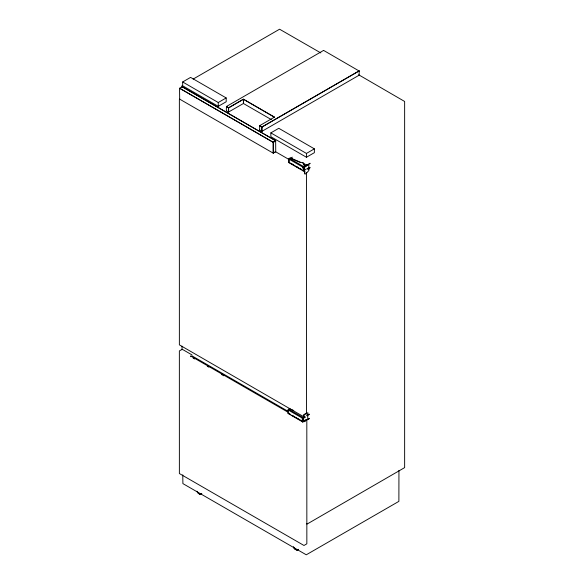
<?xml version="1.0" encoding="UTF-8"?>
<svg xmlns="http://www.w3.org/2000/svg" width="584" height="584" viewBox="0 0 584 584"><rect width="100%" height="100%" fill="white"/><g stroke="black" fill="none" stroke-linecap="round" stroke-linejoin="round"><path stroke-width="0.88" d="M243.492 103.543L243.411 99.28L274.188 117.107M273.202 153.023L273.202 142.255L179.595 88.213L182.179 86.753L275.655 140.708L275.736 151.65L273.144 153.11L179.646 99.119M289.708 162.607L288.81 162.607L288.81 159.038L290.241 157.87L300.643 162.294L303.279 162.732M301.11 169.367L289.109 162.44L289.109 158.863L289.956 158.249M306.899 419.838L303.943 421.757L307.746 419.086L307.768 415.567L306.928 415.567L307.921 414.392L307.877 412.749L304.118 414.793L303.811 417.728L302.308 418.137L288.058 409.91L289.62 408.749L293.73 410.508M288.81 159.038L303.059 167.265L303.957 167.287C305.994 164.725 311.287 162.732 307.877 168.688C306.943 170.484 310.221 167.528 308.702 170.667C301.432 179.186 306.907 169.09 303.957 170.857L303.059 170.835L303.059 167.265L303.49 166.498L306.542 164.739M306.644 419.662L306.476 419.991M179.551 88.323L179.675 99.156M305.782 420.21L302.731 421.976L302.308 421.706L302.308 418.137L304.257 416.487M259.654 125.64L259.654 130.042M308.432 168.28L307.943 168.593M309.272 418.378L306.797 420.122M303.059 167.265L306.563 165.068M288.35 409.734L288.956 409.216M302.308 418.137L304.337 416.794M307.235 164.593L303.359 167.09M275.655 151.745L273.327 153.088M310.031 163.25L308.111 164.367M310.031 163.593L308.111 164.717M310.031 167.506L308.067 168.652M310.031 167.856L308.067 168.995M309.272 414.122L307.359 415.239M309.272 414.465L307.031 415.596M309.272 418.721L307.359 419.845M306.439 166.097L304.162 167.52L304.162 170.302L306.439 168.878M305.68 419.721L303.403 421.152L303.403 418.37L305.68 416.947M182.661 81.964L190.596 77.387L226.191 97.937L226.191 101.755L218.255 106.339L182.661 85.79L182.661 81.964L218.255 102.521L226.191 97.937M193.136 79.095L279.575 29.207L320.82 52.932M226.417 106.514L323.558 50.428M243.557 99.419L243.338 103.558L228.548 112.033L228.548 107.821L243.338 99.185M228.694 107.828L243.331 99.382M259.624 125.684L274.429 117.136M261.99 126.954L359.043 70.919M259.603 125.75L261.917 127.086L359.094 70.985M359.123 75.205L262.041 131.283M270.845 132.882L278.78 128.297L314.374 148.847L314.374 152.672L306.439 157.249L270.845 136.7L270.845 132.882L306.439 153.431L314.374 148.847M273.276 142.124L275.604 140.78M273.202 142.255L275.736 140.795M273.356 142.262L275.684 140.919M292.372 157.176L290.525 158.242L299.11 162.016M303.359 170.667L303.49 171.105L288.81 162.607M303.819 170.616L304.322 170.47L304.666 172.966M190.713 356.678L192.056 355.904L288.146 411.37M288.956 413.129L288.35 413.311L290.598 414.611M288.956 413.479L288.058 413.479L288.058 409.91M306.644 412.99L303.76 414.698L303.549 417.516L302.6 417.961M303.395 421.29L302.308 421.706L303.848 421.546M303.738 421.538L305.79 420.385M304.687 166.455L307.856 165.009M307.191 415.815L307.783 415.64M306.476 523.739L307.147 524.038L404.639 467.616L404.639 101.47L358.722 74.818M259.624 130.006L261.8 131.283M302.351 163.002L303.279 163.075M299.884 162.352L300.643 162.637M228.424 112.011L226.417 110.829M359.211 71.051L323.624 50.414M359.094 75.11L359.197 71.007M243.477 99.185L274.429 117.055M243.477 103.521L271.334 119.603M226.497 106.543L228.475 107.69M259.705 125.721L261.851 126.954M226.402 106.58L228.548 107.821M228.395 107.828L226.417 106.682L226.351 110.712M259.624 125.859L261.771 127.093M182.193 86.768L275.684 140.744M179.646 88.33L273.057 142.262M289.241 158.271L303.49 166.498M275.889 151.928L289.219 159.622M291.62 163.761L293.117 164.622M296.869 166.79L298.366 167.652M299.869 168.52L301.366 169.389M303.622 416.662L179.368 344.867L179.368 99.557M288.481 409.143L302.731 417.37M301.877 417.487L303.403 418.37M192.012 354.919L182.237 349.276L179.361 350.94L179.376 473.536L303.994 545.485L306.848 543.799L306.819 421.203M288.051 412.238L190.501 355.926M193.078 358.043L194.647 358.948M207.247 366.219L208.824 367.132M221.416 374.402L223.781 375.767M289.365 413.764L290.861 414.625M292.358 415.494L293.861 416.363M295.358 417.224L302.111 421.122M292.102 415.472L298.847 419.37M300.351 420.239L301.848 421.101M288.058 413.479L302.731 421.976M398.945 470.397L398.879 501.364L306.272 554.8L182.894 483.603L182.77 474.872M306.439 153.431L306.439 157.249M306.527 172.411L306.527 414.071M303.957 167.287L303.957 170.857M303.198 418.159L303.198 421.728M273.283 142.387L273.283 153.008M261.917 127.086L261.917 131.305M261.844 127.217L261.844 131.203M228.629 107.945L228.629 111.931M218.255 102.521L218.255 106.339M182.025 85.651L182.025 87.476M182.025 346.144L182.025 349.787M298.161 549.683A4.322 2.497 60 0 1 293.475 546.974M298.008 549.668A4.234 2.446 60 0 1 293.423 547.018A4.088 2.358 60 0 0 298.154 549.267M201.655 493.962A4.322 2.497 60 0 1 196.969 491.254M201.801 493.626A4.234 2.446 60 0 1 196.91 491.297A4.088 2.358 60 0 0 201.363 493.86M304.87 164.462L304.797 164.673A0.891 0.518 0 0 1 304.425 164.914L303.57 164.892L303.417 164.33A0.891 0.518 0 0 1 303.833 164.111L304.87 164.462M304.87 164.119L304.797 164.323A0.891 0.518 0 0 1 304.425 164.564L303.57 164.542L303.417 163.98A0.891 0.518 0 0 1 303.833 163.768L304.87 164.119"/></g></svg>
